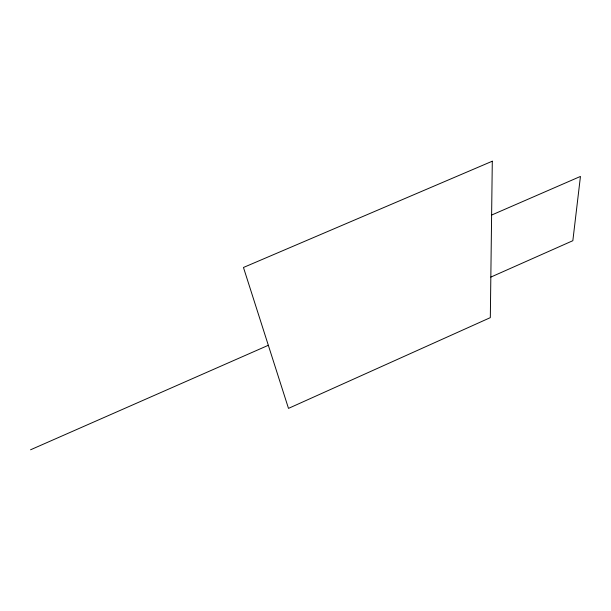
<?xml version="1.0" encoding="UTF-8"?>
<svg xmlns="http://www.w3.org/2000/svg" width="611" height="611" viewBox="0 0 611 611"><rect width="100%" height="100%" fill="white"/><g stroke="black" fill="none" stroke-linecap="round" stroke-linejoin="round"><path stroke-width="0.92" d="M490.832 277.096L572.843 240.696L580.45 176.434L491.611 215.064M30.55 449.795L268.328 345.291M492.298 161.205L490.32 317.636L288.491 408.385L243.461 267.473L492.298 161.205"/></g></svg>
